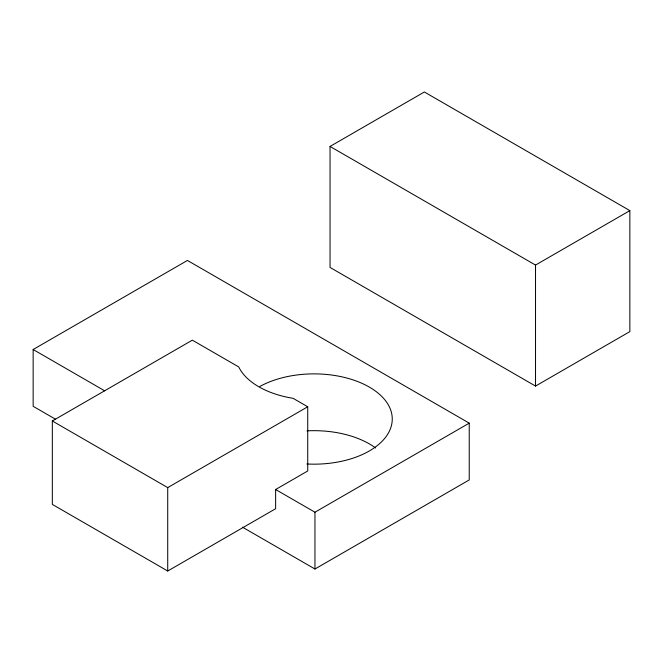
<?xml version="1.0" encoding="UTF-8"?>
<svg xmlns="http://www.w3.org/2000/svg" width="663" height="663" viewBox="0 0 663 663"><rect width="100%" height="100%" fill="white"/><g stroke="black" fill="none" stroke-linecap="round" stroke-linejoin="round"><path stroke-width="0.99" d="M330.041 146.44L424.361 91.983L629.85 210.619L629.85 331.616L535.53 386.073L330.041 267.429L330.041 146.44L535.53 265.076L629.85 210.619M55.518 419.223L33.15 406.311L33.15 349.517L187.43 260.443L469.23 423.143L469.23 479.937L314.958 569.011L242.492 527.176M52.327 420.98L192.336 340.152L238.738 366.946A78.193 45.142 0 0 0 293.071 398.314L307.731 406.775L307.731 470.979L275.626 489.509L275.626 508.72L167.722 571.017L52.327 504.394L52.327 420.98L167.722 487.612L307.731 406.775M275.626 489.509L314.958 512.217L469.23 423.143M33.15 349.517L104.746 390.855M535.53 265.076L535.53 386.073M314.958 512.217L314.958 569.011M167.722 487.612L167.722 571.017M306.994 430.859A78.193 45.142 0 0 1 375.623 447.981M259.863 386.479A78.193 45.142 0 0 1 387.863 404.107A78.193 45.142 0 0 1 306.861 463.976"/></g></svg>
